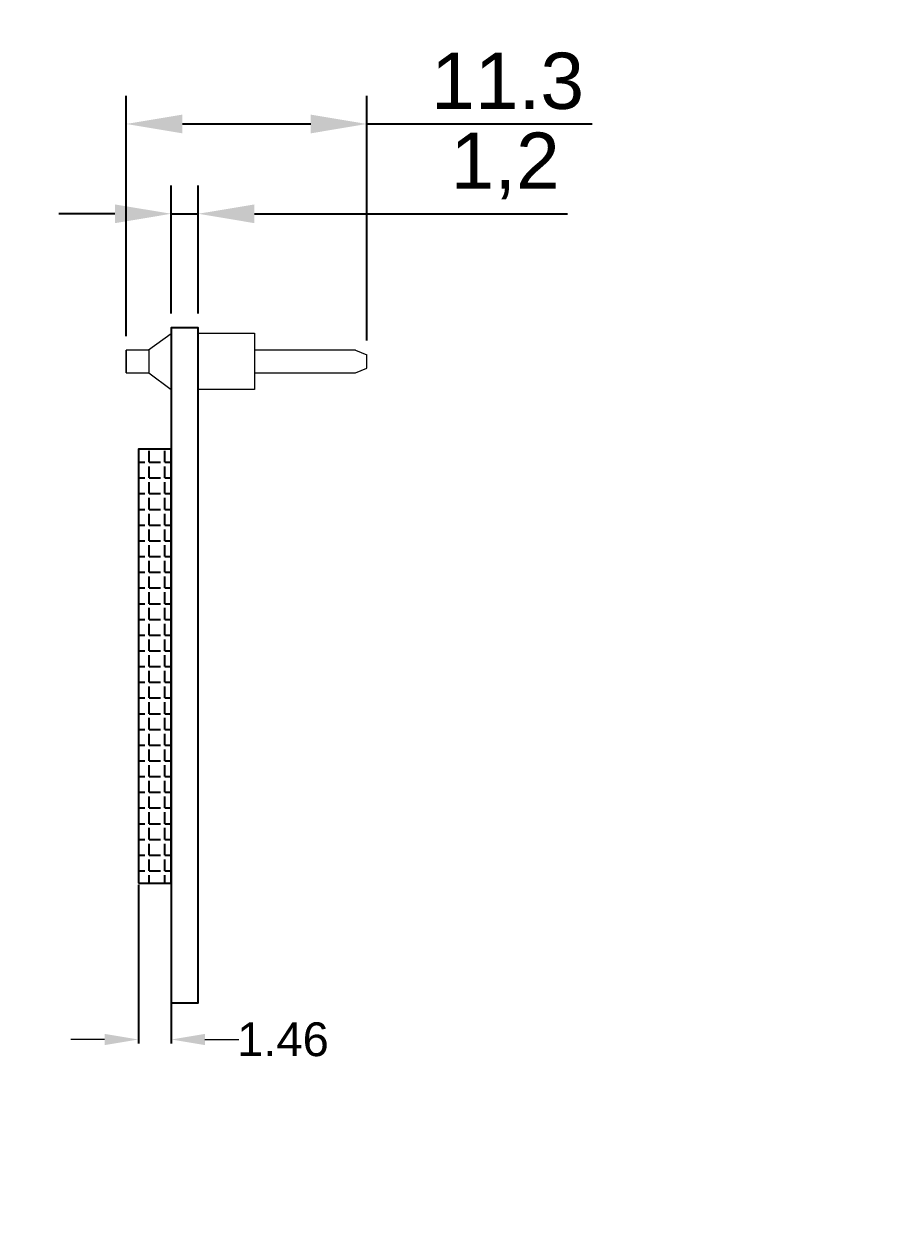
# Model space of a CAD drawing. Header units: millimetres. Extents: x 0 to 240, y 0 to 160.
# Drawn here: x 75.9 to 114.5, y 69.5 to 122.6 of the extents above; entities that cross this region are included whole.
import ezdxf

# ---------------------------------------------------------------- set-up
doc = ezdxf.new("R2010")
doc.units = ezdxf.units.MM
doc.styles.get("Standard").update_dxf_attribs({"font": 'arial.ttf'})
doc.dimstyles.new('Annotative', dxfattribs={"dimscale": 0, "dimtxt": 2.5, "dimasz": 2.5, "dimexe": 1.25, "dimexo": 0.625, "dimtad": 1, "dimtxsty": 'Standard', "dimcen": 2.5, "dimadec": 0, "dimazin": 0, "dimtfac": 1, "dimtmove": 0, "dimatfit": 3, "dimfxl": 1, "dimarcsym": 0})
doc.dimstyles.get("Standard").update_dxf_attribs({"dimtxt": 1.5, "dimasz": 1.5, "dimexe": 0.18, "dimexo": 0.0625, "dimgap": 0.09, "dimtad": 0, "dimzin": 0, "dimdsep": 46, "dimtxsty": 'Standard', "dimcen": 0.09, "dimadec": 0, "dimazin": 0, "dimtfac": 1, "dimtofl": 0, "dimtmove": 0, "dimatfit": 3, "dimfxl": 1, "dimtolj": 1, "dimtzin": 0, "dimlwd": 0, "dimarcsym": 0})

# ---------------------------------------------------------------- blocks, each defined once
blk = doc.blocks.new('*D27')
at = {"color": 0, "lineweight": -2, "transparency": 16777216}
for p, q in [((80.418, 108.695), (80.418, 119.375)), ((91.118, 108.495), (91.118, 119.375)), ((82.918, 118.125), (88.618, 118.125)), ((91.118, 118.125), (101.127, 118.125))]:
    blk.add_line(p, q, dxfattribs=at)
at = {"color": 0, "transparency": 16777216}
for points in [[(82.918, 118.541), (82.918, 117.708), (80.418, 118.125)], [(88.618, 118.541), (88.618, 117.708), (91.118, 118.125)]]:
    blk.add_solid(points, dxfattribs=at)
at = {"layer": 'Defpoints', "color": 0, "transparency": 16777216}
for p in [(91.118, 118.125), (80.418, 108.07), (91.118, 107.87)]:
    blk.add_point(p, dxfattribs=at)
at = {"color": 0, "lineweight": 0, "transparency": 16777216, "insert": (97.373, 120.027), "char_height": 2.5, "attachment_point": 5}
blk.add_mtext('11.3', dxfattribs=at)
blk = doc.blocks.new('*D28')
at = {"color": 0, "lineweight": -2, "transparency": 16777216}
for p, q in [((82.418, 109.695), (82.418, 115.384)), ((83.618, 109.695), (83.618, 115.384)), ((79.918, 114.134), (77.418, 114.134)), ((82.418, 114.134), (83.618, 114.134)), ((86.118, 114.134), (100.032, 114.134))]:
    blk.add_line(p, q, dxfattribs=at)
at = {"color": 0, "transparency": 16777216}
for points in [[(79.918, 114.55), (79.918, 113.717), (82.418, 114.134)], [(86.118, 114.55), (86.118, 113.717), (83.618, 114.134)]]:
    blk.add_solid(points, dxfattribs=at)
at = {"layer": 'Defpoints', "color": 0, "transparency": 16777216}
for p in [(83.618, 114.134), (82.418, 109.07), (83.618, 109.07)]:
    blk.add_point(p, dxfattribs=at)
at = {"color": 0, "lineweight": 0, "transparency": 16777216, "insert": (97.262, 116.261), "char_height": 2.5, "attachment_point": 5}
blk.add_mtext('1,2', dxfattribs=at)
blk = doc.blocks.new('*D55')
at = {"color": 0, "lineweight": -2, "transparency": 16777216}
for p, q in [((80.958, 84.312), (80.958, 77.253)), ((82.418, 84.312), (82.418, 77.253))]:
    blk.add_line(p, q, dxfattribs=at)
at = {"color": 0, "lineweight": 0, "transparency": 16777216}
for p, q in [((79.458, 77.433), (77.958, 77.433)), ((83.918, 77.433), (85.418, 77.433))]:
    blk.add_line(p, q, dxfattribs=at)
at = {"color": 0, "transparency": 16777216}
for points in [[(79.458, 77.683), (79.458, 77.183), (80.958, 77.433)], [(83.918, 77.683), (83.918, 77.183), (82.418, 77.433)]]:
    blk.add_solid(points, dxfattribs=at)
at = {"layer": 'Defpoints', "color": 0, "transparency": 16777216}
for p in [(80.958, 84.375), (82.418, 84.375), (82.418, 77.433)]:
    blk.add_point(p, dxfattribs=at)
at = {"color": 0, "transparency": 16777216, "insert": (87.386, 77.433), "char_height": 1.5, "attachment_point": 5}
blk.add_mtext('\\A1;1.46', dxfattribs=at)

msp = doc.modelspace()

# ---------------------------------------------------------------- hatches: boundary and pattern name
h = msp.add_hatch()
h.set_pattern_fill('ANSI31', color=3, scale=10)
h.paths.add_polyline_path([(94.401, 98.775), (96.569, 98.775), (96.569, 112.475), (94.401, 112.475)])
h.paths.add_polyline_path([(201.125, 52.657), (226.051, 52.657), (226.051, 80.481), (201.125, 80.481)], flags=9)
h.paths.add_polyline_path([(38.987, 112.977), (41.772, 112.977), (41.772, 114.947), (38.987, 114.947)], flags=9)
h.paths.add_polyline_path([(41.501, 112.977), (44.181, 112.977), (44.181, 114.947), (41.501, 114.947)], flags=9)
h.paths.add_polyline_path([(43.99, 113.028), (46.511, 113.028), (46.511, 114.998), (43.99, 114.998)], flags=9)
h.paths.add_polyline_path([(46.302, 113.003), (48.93, 113.003), (48.93, 114.973), (46.302, 114.973)], flags=9)
h.paths.add_polyline_path([(48.918, 113.028), (51.545, 113.028), (51.545, 114.998), (48.918, 114.998)], flags=9)
h.paths.add_polyline_path([(51.75, 113.028), (53.79, 113.028), (53.79, 114.998), (51.75, 114.998)], flags=9)
h.paths.add_polyline_path([(54.417, 112.977), (56.405, 112.977), (56.405, 114.947), (54.417, 114.947)], flags=9)
h.paths.add_polyline_path([(56.676, 113.01), (59.122, 113.01), (59.122, 114.915), (56.676, 114.915)], flags=9)
h.paths.add_polyline_path([(42.024, 93.808), (57.355, 93.808), (57.355, 97.804), (42.024, 97.804)], flags=9)
h.paths.add_polyline_path([(92.798, 8.188), (128.015, 8.188), (128.015, 13.014), (92.798, 13.014)], flags=9)
h.paths.add_polyline_path([(96.778, 11.758), (124.843, 11.758), (124.843, 16.583), (96.778, 16.583)], flags=9)
h.paths.add_polyline_path([(90.56, 36.753), (136.503, 36.753), (136.503, 41.579), (90.56, 41.579)], flags=9)
h.paths.add_polyline_path([(12.906, 15.417), (58.673, 15.417), (58.673, 43.024), (12.906, 43.024)], flags=9)
h.paths.add_polyline_path([(129.416, 28.209), (142.035, 28.209), (142.035, 32.693), (129.416, 32.693)], flags=9)
h.paths.add_polyline_path([(71.207, 27.195), (81.654, 27.195), (81.654, 33.191), (71.207, 33.191)], flags=9)
h.paths.add_polyline_path([(189.314, 14.056), (214.505, 14.056), (214.505, 17.118), (189.314, 17.118)], flags=9)
h.paths.add_polyline_path([(192.487, 4.97), (197.524, 4.97), (197.524, 6.516), (192.487, 6.516)], flags=9)
h.paths.add_polyline_path([(217.741, 7.965), (220.27, 7.965), (220.27, 9.511), (217.741, 9.511)], flags=9)
h.paths.add_polyline_path([(193.694, 6.465), (196.224, 6.465), (196.224, 8.011), (193.694, 8.011)], flags=9)
h.paths.add_polyline_path([(224.013, 14.227), (230.437, 14.227), (230.437, 15.257), (224.013, 15.257)], flags=9)
h.paths.add_polyline_path([(232.725, 13.965), (233.802, 13.965), (233.802, 15.511), (232.725, 15.511)], flags=9)
h.paths.add_polyline_path([(184.31, 4.964), (185.843, 4.964), (185.843, 6.509), (184.31, 6.509)], flags=9)
h.paths.add_polyline_path([(166.412, 14.183), (175.514, 14.183), (175.514, 17.034), (166.412, 17.034)], flags=9)
h.paths.add_polyline_path([(223.599, 9.569), (234.398, 9.569), (234.398, 11.115), (223.599, 11.115)], flags=9)
h.paths.add_polyline_path([(232.076, 15.456), (234.512, 15.456), (234.512, 17.057), (232.076, 17.057)], flags=9)
h.paths.add_polyline_path([(231.84, 6.447), (234.122, 6.447), (234.122, 8.048), (231.84, 8.048)], flags=9)
h.paths.add_polyline_path([(232.151, 4.948), (233.879, 4.948), (233.879, 6.549), (232.151, 6.549)], flags=9)
h.paths.add_polyline_path([(223.594, 6.447), (226.368, 6.447), (226.368, 8.048), (223.594, 8.048)], flags=9)
h.paths.add_polyline_path([(224.108, 4.956), (225.898, 4.956), (225.898, 6.557), (224.108, 6.557)], flags=9)
h.paths.add_polyline_path([(201.827, 7.965), (204.182, 7.965), (204.182, 9.511), (201.827, 9.511)], flags=9)
h.paths.add_polyline_path([(208.546, 7.965), (213.464, 7.965), (213.464, 9.511), (208.546, 9.511)], flags=9)
h.paths.add_polyline_path([(226.939, 12.446), (231.065, 12.446), (231.065, 14.047), (226.939, 14.047)], flags=9)
h.paths.add_polyline_path([(227.547, 6.447), (230.384, 6.447), (230.384, 8.048), (227.547, 8.048)], flags=9)
h.paths.add_polyline_path([(227.523, 4.947), (230.482, 4.947), (230.482, 6.548), (227.523, 6.548)], flags=9)
h.paths.add_polyline_path([(224.273, 15.789), (229.715, 15.789), (229.715, 16.856), (224.273, 16.856)], flags=9)
h.paths.add_polyline_path([(193.299, 7.956), (196.687, 7.956), (196.687, 9.557), (193.299, 9.557)], flags=9)
h.paths.add_polyline_path([(188.16, 6.567), (189.828, 6.567), (189.828, 8.169), (188.16, 8.169)], flags=9)
h.paths.add_polyline_path([(187.773, 4.956), (190.239, 4.956), (190.239, 6.557), (187.773, 6.557)], flags=9)
h.paths.add_polyline_path([(187.766, 10.946), (190.232, 10.946), (190.232, 12.547), (187.766, 12.547)], flags=9)
h.paths.add_polyline_path([(176.994, 9.789), (183.006, 9.789), (183.006, 10.856), (176.994, 10.856)], flags=9)
h.paths.add_polyline_path([(177.375, 6.446), (182.611, 6.446), (182.611, 8.047), (177.375, 8.047)], flags=9)
h.paths.add_polyline_path([(178.471, 5.058), (181.552, 5.058), (181.552, 6.659), (178.471, 6.659)], flags=9)
h.paths.add_polyline_path([(179.598, 7.946), (184.4, 7.946), (184.4, 9.547), (179.598, 9.547)], flags=9)
h.paths.add_polyline_path([(178.824, 10.947), (181.17, 10.947), (181.17, 12.549), (178.824, 12.549)], flags=9)
h.paths.add_polyline_path([(177.772, 12.788), (186.224, 12.788), (186.224, 13.856), (177.772, 13.856)], flags=9)
h.paths.add_polyline_path([(183.949, 10.948), (186.047, 10.948), (186.047, 12.549), (183.949, 12.549)], flags=9)
h.paths.add_polyline_path([(183.801, 6.471), (186.207, 6.471), (186.207, 8.016), (183.801, 8.016)], flags=9)
h.paths.add_polyline_path([(191.812, 10.438), (218.742, 10.438), (218.742, 13.247), (191.812, 13.247)], flags=9)
h.paths.add_polyline_path([(70.671, 118.753), (70.671, 123.582), (67.58, 123.582), (67.58, 118.753)], flags=9)
h.paths.add_polyline_path([(73.669, 118.761), (73.669, 123.59), (70.578, 123.59), (70.578, 118.761)], flags=9)
h.paths.add_polyline_path([(70.584, 102.564), (70.584, 108.558), (67.493, 108.558), (67.493, 102.564)], flags=9)
h.paths.add_polyline_path([(67.741, 100.457), (67.741, 110.641), (64.65, 110.641), (64.65, 100.457)], flags=9)
h.paths.add_polyline_path([(75.88, 99.084), (75.88, 112.18), (72.789, 112.18), (72.789, 99.084)], flags=9)
h.paths.add_polyline_path([(66.876, 124.989), (71.704, 124.989), (71.704, 128.08), (66.876, 128.08)], flags=9)
h.paths.add_polyline_path([(66.901, 128.29), (71.73, 128.29), (71.73, 131.381), (66.901, 131.381)], flags=9)
h.paths.add_polyline_path([(47.012, 134.228), (53.006, 134.228), (53.006, 137.319), (47.012, 137.319)], flags=9)
h.paths.add_polyline_path([(43.794, 128.547), (53.979, 128.547), (53.979, 131.638), (43.794, 131.638)], flags=9)
h.paths.add_polyline_path([(42.812, 138.476), (55.908, 138.476), (55.908, 141.567), (42.812, 141.567)], flags=9)
h.paths.add_polyline_path([(48.155, 120.642), (52.984, 120.642), (52.984, 123.733), (48.155, 123.733)], flags=9)
h.paths.add_polyline_path([(35.041, 120.65), (39.87, 120.65), (39.87, 123.741), (35.041, 123.741)], flags=9)
h.paths.add_polyline_path([(30.59, 120.112), (30.59, 124.94), (27.499, 124.94), (27.499, 120.112)], flags=9)
h.paths.add_polyline_path([(36.848, 92.184), (40.434, 84.288), (43.248, 85.567), (39.662, 93.462)], flags=9)
h.paths.add_polyline_path([(29.575, 83.043), (34.902, 90.75), (32.36, 92.507), (27.032, 84.8)], flags=9)
h.paths.add_polyline_path([(33.199, 102.564), (33.199, 108.558), (30.108, 108.558), (30.108, 102.564)], flags=9)
h.paths.add_polyline_path([(46.27, 81.171), (52.264, 81.171), (52.264, 84.262), (46.27, 84.262)], flags=9)
h.paths.add_polyline_path([(107.388, 133.339), (115.436, 133.339), (115.436, 138.491), (107.388, 138.491)], flags=9)
h.paths.add_polyline_path([(108.262, 122.368), (114.367, 122.368), (114.367, 127.52), (108.262, 127.52)], flags=9)
h.paths.add_polyline_path([(106.678, 127.975), (114.725, 127.975), (114.725, 133.127), (106.678, 133.127)], flags=9)
h = msp.add_hatch()
h.set_pattern_fill('ANGLE', color=256, scale=0.1)
h.set_pattern_definition([(0, (-36.6127, -23.3383), (0, 0.6985), [0.508, -0.1905]), (90, (-36.6127, -23.3383), (-0.6985, 4e-17), [0.508, -0.1905])])
h.paths.add_polyline_path([(80.958, 84.375), (82.418, 84.375), (82.418, 103.665), (80.958, 103.665)])

# ---------------------------------------------------------------- linework, layer by layer
at = {"color": 5, "lineweight": 0}
for p, q in [((82.418, 109.07), (83.618, 109.07)), ((82.421, 106.322), (82.421, 108.796)), ((83.618, 106.32), (83.618, 108.82)), ((82.418, 108.075), (82.418, 107.07)), ((90.618, 108.07), (91.118, 107.87)), ((91.118, 107.27), (91.118, 107.87)), ((90.618, 107.07), (91.118, 107.27))]:
    msp.add_line(p, q, dxfattribs=at)
at = {"lineweight": 0}
for p, q in [((82.421, 108.796), (81.417, 108.07)), ((83.618, 108.82), (86.118, 108.82)), ((86.118, 108.82), (86.118, 106.32)), ((81.427, 108.073), (80.418, 108.07)), ((80.418, 107.07), (80.418, 108.07)), ((80.418, 108.07), (80.418, 107.07)), ((81.427, 108.073), (81.427, 107.07)), ((90.618, 108.07), (86.118, 108.07)), ((86.118, 108.07), (86.118, 107.07)), ((80.418, 107.07), (81.427, 107.07)), ((81.427, 107.07), (82.421, 106.322)), ((86.118, 107.07), (90.618, 107.07)), ((86.118, 106.32), (83.618, 106.32))]:
    msp.add_line(p, q, dxfattribs=at)
at = {"color": 5}
msp.add_lwpolyline([(82.418, 79.07), (83.618, 79.07), (83.618, 109.07), (82.418, 109.07)], close=True, dxfattribs=at)
at = {"color": 3}
msp.add_lwpolyline([(80.958, 84.375), (82.418, 84.375), (82.418, 103.665), (80.958, 103.665)], close=True, dxfattribs=at)

# ---------------------------------------------------------------- dimensions: what is measured, and where the dimension line sits
at = {"lineweight": 0}
dim = msp.add_linear_dim(base=(91.118, 118.125), p1=(80.418, 108.07), p2=(91.118, 107.87), text='11.3', dimstyle='Annotative', dxfattribs=at)
dim.commit()
dim.dimension.update_dxf_attribs({"geometry": '*D27', "text_midpoint": (97.373, 118.125), "dimtype": 160})
at = {"color": 0, "lineweight": 0}
dim = msp.add_linear_dim(base=(83.618, 114.134), p1=(82.418, 109.07), p2=(83.618, 109.07), dimstyle='Annotative', dxfattribs=at)
dim.commit()
dim.dimension.update_dxf_attribs({"geometry": '*D28', "text_midpoint": (97.262, 114.134), "dimtype": 160})
dim = msp.add_linear_dim(base=(82.418, 77.433), p1=(80.958, 84.375), p2=(82.418, 84.375), dimstyle='Standard')
dim.commit()
dim.dimension.update_dxf_attribs({"geometry": '*D55', "text_midpoint": (87.386, 77.433), "dimtype": 160})

doc.saveas('drawing.dxf')
